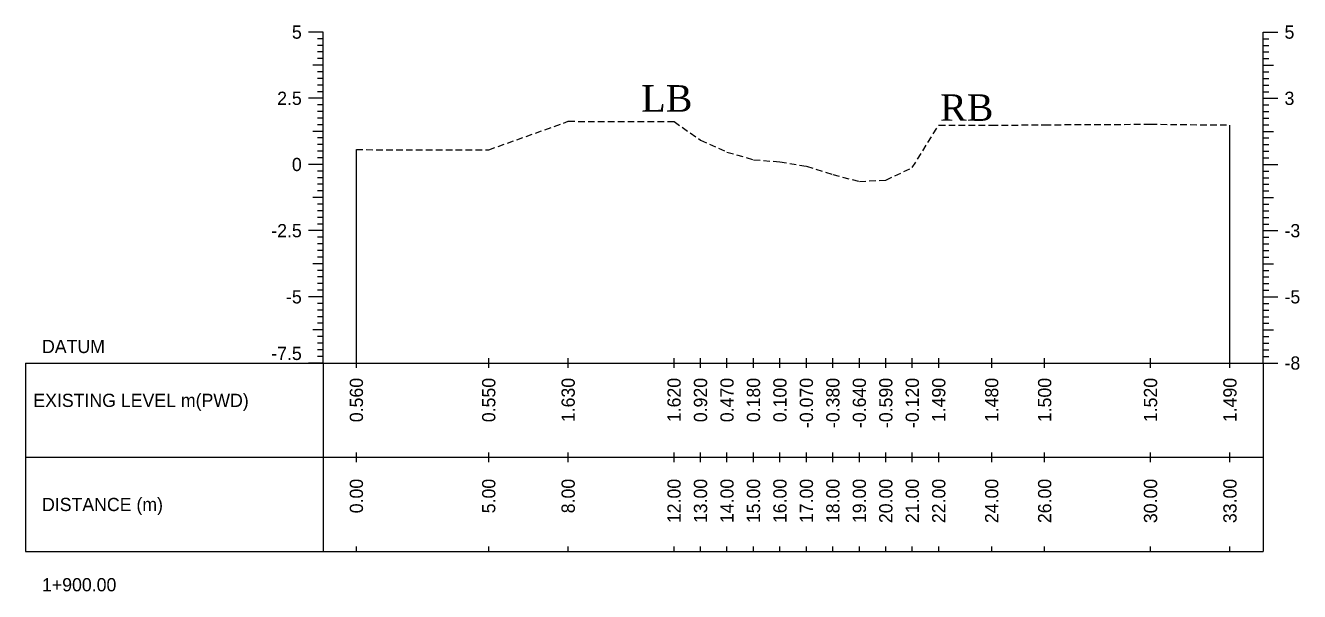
# Model space of a CAD drawing. Header units: inches. Extents: x 3247 to 4722, y -1199 to -293.
# Drawn here: x 4297.9 to 4346.03, y -1108.36 to -1086.97 of the extents above; entities that cross this region are included whole.
import ezdxf
from ezdxf.enums import TextEntityAlignment as Align

# ---------------------------------------------------------------- set-up
doc = ezdxf.new("R2010")
doc.units = ezdxf.units.IN
doc.header["$MEASUREMENT"] = 0
doc.linetypes.add('HIDDEN', pattern=[0.375, 0.25, -0.125])
doc.layers.add('CS_Drawing', color=7, linetype='Continuous')
doc.layers.add('GL', color=3, linetype='HIDDEN')
doc.styles.add('romans', font='romans.shx')

msp = doc.modelspace()

# ---------------------------------------------------------------- linework, layer by layer
at = {"layer": 'CS_Drawing'}
for p, q in [((4309.151, -1087.224), (4308.588, -1087.224)), ((4309.151, -1087.224), (4308.757, -1087.224)), ((4309.151, -1087.224), (4308.926, -1087.224)), ((4309.151, -1099.724), (4309.151, -1087.224)), ((4344.651, -1087.224), (4345.213, -1087.224)), ((4344.651, -1087.224), (4345.044, -1087.224)), ((4344.651, -1087.224), (4344.876, -1087.224)), ((4344.651, -1099.724), (4344.651, -1087.224)), ((4309.151, -1087.474), (4308.926, -1087.474)), ((4344.651, -1087.474), (4344.876, -1087.474)), ((4309.151, -1087.724), (4308.926, -1087.724)), ((4309.151, -1087.974), (4308.926, -1087.974)), ((4344.651, -1087.724), (4344.876, -1087.724)), ((4344.651, -1087.974), (4344.876, -1087.974)), ((4309.151, -1088.474), (4308.757, -1088.474)), ((4309.151, -1088.224), (4308.926, -1088.224)), ((4309.151, -1088.474), (4308.926, -1088.474)), ((4344.651, -1088.224), (4344.876, -1088.224)), ((4344.651, -1088.474), (4345.044, -1088.474)), ((4344.651, -1088.474), (4344.876, -1088.474)), ((4309.151, -1088.724), (4308.926, -1088.724)), ((4309.151, -1088.974), (4308.926, -1088.974)), ((4344.651, -1088.724), (4344.876, -1088.724)), ((4344.651, -1088.974), (4344.876, -1088.974)), ((4309.151, -1089.224), (4308.926, -1089.224)), ((4309.151, -1089.474), (4308.926, -1089.474)), ((4344.651, -1089.224), (4344.876, -1089.224)), ((4344.651, -1089.474), (4344.876, -1089.474)), ((4309.151, -1089.724), (4308.588, -1089.724)), ((4309.151, -1089.724), (4308.757, -1089.724)), ((4309.151, -1089.724), (4308.926, -1089.724)), ((4309.151, -1089.974), (4308.926, -1089.974)), ((4344.651, -1089.724), (4345.213, -1089.724)), ((4344.651, -1089.724), (4345.044, -1089.724)), ((4344.651, -1089.724), (4344.876, -1089.724)), ((4344.651, -1089.974), (4344.876, -1089.974)), ((4309.151, -1090.224), (4308.926, -1090.224)), ((4309.151, -1090.474), (4308.926, -1090.474)), ((4344.651, -1090.224), (4344.876, -1090.224)), ((4344.651, -1090.474), (4344.876, -1090.474)), ((4309.151, -1090.974), (4308.757, -1090.974)), ((4309.151, -1090.724), (4308.926, -1090.724)), ((4309.151, -1090.974), (4308.926, -1090.974)), ((4343.401, -1099.724), (4343.401, -1090.734)), ((4344.651, -1090.724), (4344.876, -1090.724)), ((4344.651, -1090.974), (4345.044, -1090.974)), ((4344.651, -1090.974), (4344.876, -1090.974)), ((4309.151, -1091.224), (4308.926, -1091.224)), ((4309.151, -1091.474), (4308.926, -1091.474)), ((4344.651, -1091.224), (4344.876, -1091.224)), ((4344.651, -1091.474), (4344.876, -1091.474)), ((4309.151, -1091.724), (4308.926, -1091.724)), ((4309.151, -1091.974), (4308.926, -1091.974)), ((4310.401, -1099.724), (4310.401, -1091.664)), ((4344.651, -1091.724), (4344.876, -1091.724)), ((4344.651, -1091.974), (4344.876, -1091.974)), ((4309.151, -1092.224), (4308.588, -1092.224)), ((4309.151, -1092.224), (4308.757, -1092.224)), ((4309.151, -1092.224), (4308.926, -1092.224)), ((4309.151, -1092.474), (4308.926, -1092.474)), ((4344.651, -1092.224), (4345.213, -1092.224)), ((4344.651, -1092.224), (4345.044, -1092.224)), ((4344.651, -1092.224), (4344.876, -1092.224)), ((4344.651, -1092.474), (4344.876, -1092.474)), ((4309.151, -1092.724), (4308.926, -1092.724)), ((4309.151, -1092.974), (4308.926, -1092.974)), ((4344.651, -1092.724), (4344.876, -1092.724)), ((4344.651, -1092.974), (4344.876, -1092.974)), ((4309.151, -1093.474), (4308.757, -1093.474)), ((4309.151, -1093.224), (4308.926, -1093.224)), ((4309.151, -1093.474), (4308.926, -1093.474)), ((4344.651, -1093.224), (4344.876, -1093.224)), ((4344.651, -1093.474), (4345.044, -1093.474)), ((4344.651, -1093.474), (4344.876, -1093.474)), ((4309.151, -1093.724), (4308.926, -1093.724)), ((4344.651, -1093.724), (4344.876, -1093.724)), ((4309.151, -1093.974), (4308.926, -1093.974)), ((4309.151, -1094.224), (4308.926, -1094.224)), ((4344.651, -1093.974), (4344.876, -1093.974)), ((4344.651, -1094.224), (4344.876, -1094.224)), ((4309.151, -1094.724), (4308.588, -1094.724)), ((4309.151, -1094.724), (4308.757, -1094.724)), ((4309.151, -1094.474), (4308.926, -1094.474)), ((4309.151, -1094.724), (4308.926, -1094.724)), ((4344.651, -1094.474), (4344.876, -1094.474)), ((4344.651, -1094.724), (4345.213, -1094.724)), ((4344.651, -1094.724), (4345.044, -1094.724)), ((4344.651, -1094.724), (4344.876, -1094.724)), ((4309.151, -1094.974), (4308.926, -1094.974)), ((4309.151, -1095.224), (4308.926, -1095.224)), ((4344.651, -1094.974), (4344.876, -1094.974)), ((4344.651, -1095.224), (4344.876, -1095.224)), ((4309.151, -1095.474), (4308.926, -1095.474)), ((4309.151, -1095.724), (4308.926, -1095.724)), ((4344.651, -1095.474), (4344.876, -1095.474)), ((4344.651, -1095.724), (4344.876, -1095.724)), ((4309.151, -1095.974), (4308.757, -1095.974)), ((4309.151, -1095.974), (4308.926, -1095.974)), ((4309.151, -1096.224), (4308.926, -1096.224)), ((4344.651, -1095.974), (4345.044, -1095.974)), ((4344.651, -1095.974), (4344.876, -1095.974)), ((4344.651, -1096.224), (4344.876, -1096.224)), ((4309.151, -1096.474), (4308.926, -1096.474)), ((4309.151, -1096.724), (4308.926, -1096.724)), ((4344.651, -1096.474), (4344.876, -1096.474)), ((4344.651, -1096.724), (4344.876, -1096.724)), ((4309.151, -1097.224), (4308.588, -1097.224)), ((4309.151, -1097.224), (4308.757, -1097.224)), ((4309.151, -1096.974), (4308.926, -1096.974)), ((4309.151, -1097.224), (4308.926, -1097.224)), ((4344.651, -1096.974), (4344.876, -1096.974)), ((4344.651, -1097.224), (4345.213, -1097.224)), ((4344.651, -1097.224), (4345.044, -1097.224)), ((4344.651, -1097.224), (4344.876, -1097.224)), ((4309.151, -1097.474), (4308.926, -1097.474)), ((4309.151, -1097.724), (4308.926, -1097.724)), ((4344.651, -1097.474), (4344.876, -1097.474)), ((4344.651, -1097.724), (4344.876, -1097.724)), ((4309.151, -1097.974), (4308.926, -1097.974)), ((4309.151, -1098.224), (4308.926, -1098.224)), ((4344.651, -1097.974), (4344.876, -1097.974)), ((4344.651, -1098.224), (4344.876, -1098.224)), ((4309.151, -1098.474), (4308.757, -1098.474)), ((4309.151, -1098.474), (4308.926, -1098.474)), ((4309.151, -1098.724), (4308.926, -1098.724)), ((4344.651, -1098.474), (4345.044, -1098.474)), ((4344.651, -1098.474), (4344.876, -1098.474)), ((4344.651, -1098.724), (4344.876, -1098.724)), ((4309.151, -1098.974), (4308.926, -1098.974)), ((4309.151, -1099.224), (4308.926, -1099.224)), ((4344.651, -1098.974), (4344.876, -1098.974)), ((4344.651, -1099.224), (4344.876, -1099.224)), ((4297.901, -1099.724), (4309.151, -1099.724)), ((4297.901, -1099.724), (4297.901, -1106.849)), ((4309.151, -1099.724), (4308.588, -1099.724)), ((4309.151, -1099.724), (4308.757, -1099.724)), ((4309.151, -1099.474), (4308.926, -1099.474)), ((4309.151, -1099.724), (4308.926, -1099.724)), ((4309.151, -1099.724), (4344.651, -1099.724)), ((4309.151, -1099.724), (4309.151, -1106.849)), ((4310.401, -1099.911), (4310.401, -1099.536)), ((4315.401, -1099.911), (4315.401, -1099.536)), ((4318.401, -1099.911), (4318.401, -1099.536)), ((4322.401, -1099.911), (4322.401, -1099.536)), ((4323.401, -1099.911), (4323.401, -1099.536)), ((4324.401, -1099.911), (4324.401, -1099.536)), ((4325.401, -1099.911), (4325.401, -1099.536)), ((4326.401, -1099.911), (4326.401, -1099.536)), ((4327.401, -1099.911), (4327.401, -1099.536)), ((4328.401, -1099.911), (4328.401, -1099.536)), ((4329.401, -1099.911), (4329.401, -1099.536)), ((4330.401, -1099.911), (4330.401, -1099.536)), ((4331.401, -1099.911), (4331.401, -1099.536)), ((4332.401, -1099.911), (4332.401, -1099.536)), ((4334.401, -1099.911), (4334.401, -1099.536)), ((4336.401, -1099.911), (4336.401, -1099.536)), ((4340.401, -1099.911), (4340.401, -1099.536)), ((4343.401, -1099.911), (4343.401, -1099.536)), ((4344.651, -1099.474), (4344.876, -1099.474)), ((4344.651, -1099.724), (4345.213, -1099.724)), ((4344.651, -1099.724), (4345.044, -1099.724)), ((4344.651, -1099.724), (4344.876, -1099.724)), ((4344.651, -1099.724), (4344.651, -1106.849)), ((4310.401, -1103.474), (4310.401, -1103.099)), ((4315.401, -1103.474), (4315.401, -1103.099)), ((4318.401, -1103.474), (4318.401, -1103.099)), ((4322.401, -1103.474), (4322.401, -1103.099)), ((4323.401, -1103.474), (4323.401, -1103.099)), ((4324.401, -1103.474), (4324.401, -1103.099)), ((4325.401, -1103.474), (4325.401, -1103.099)), ((4326.401, -1103.474), (4326.401, -1103.099)), ((4327.401, -1103.474), (4327.401, -1103.099)), ((4328.401, -1103.474), (4328.401, -1103.099)), ((4329.401, -1103.474), (4329.401, -1103.099)), ((4330.401, -1103.474), (4330.401, -1103.099)), ((4331.401, -1103.474), (4331.401, -1103.099)), ((4332.401, -1103.474), (4332.401, -1103.099)), ((4334.401, -1103.474), (4334.401, -1103.099)), ((4336.401, -1103.474), (4336.401, -1103.099)), ((4340.401, -1103.474), (4340.401, -1103.099)), ((4343.401, -1103.474), (4343.401, -1103.099)), ((4297.901, -1103.286), (4309.151, -1103.286)), ((4309.151, -1103.286), (4344.651, -1103.286)), ((4309.151, -1103.286), (4344.651, -1103.286)), ((4297.901, -1106.849), (4309.151, -1106.849)), ((4309.151, -1106.849), (4344.651, -1106.849)), ((4310.401, -1106.849), (4310.401, -1106.661)), ((4315.401, -1106.849), (4315.401, -1106.661)), ((4318.401, -1106.849), (4318.401, -1106.661)), ((4322.401, -1106.849), (4322.401, -1106.661)), ((4323.401, -1106.849), (4323.401, -1106.661)), ((4324.401, -1106.849), (4324.401, -1106.661)), ((4325.401, -1106.849), (4325.401, -1106.661)), ((4326.401, -1106.849), (4326.401, -1106.661)), ((4327.401, -1106.849), (4327.401, -1106.661)), ((4328.401, -1106.849), (4328.401, -1106.661)), ((4329.401, -1106.849), (4329.401, -1106.661)), ((4330.401, -1106.849), (4330.401, -1106.661)), ((4331.401, -1106.849), (4331.401, -1106.661)), ((4332.401, -1106.849), (4332.401, -1106.661)), ((4334.401, -1106.849), (4334.401, -1106.661)), ((4336.401, -1106.849), (4336.401, -1106.661)), ((4340.401, -1106.849), (4340.401, -1106.661)), ((4343.401, -1106.849), (4343.401, -1106.661))]:
    msp.add_line(p, q, dxfattribs=at)
at = {"layer": 'GL'}
msp.add_lwpolyline([(4310.401, -1091.664), (4315.401, -1091.674), (4318.401, -1090.594), (4322.401, -1090.604), (4323.401, -1091.304), (4324.401, -1091.754), (4325.401, -1092.044), (4326.401, -1092.124), (4327.401, -1092.294), (4328.401, -1092.604), (4329.401, -1092.864), (4330.401, -1092.814), (4331.401, -1092.344), (4332.401, -1090.734), (4334.401, -1090.744), (4336.401, -1090.724), (4340.401, -1090.704), (4343.401, -1090.734)], dxfattribs=at)

# ---------------------------------------------------------------- texts
at = {"char_height": 1, "width": 685.10646, "attachment_point": 1, "style": 'romans'}
for s, insert in [('{\\fTimes New Roman|b0|i0|c0|p18;LB}', (4321.165, -1089.228)), ('{\\fTimes New Roman|b0|i0|c0|p18;RB}', (4332.45, -1089.575))]:
    msp.add_mtext(s, dxfattribs=dict(at, insert=insert))
at = {"layer": 'CS_Drawing'}
for s, p in [('5', (4308.338, -1087.224)), ('2.5', (4308.338, -1089.724)), ('0', (4308.338, -1092.224)), ('-2.5', (4308.338, -1094.724)), ('-5', (4308.338, -1097.224))]:
    msp.add_text(s, height=0.5, dxfattribs=at).set_placement(p, align=Align.MIDDLE_RIGHT)
for s, p in [('5', (4345.463, -1087.224)), ('3', (4345.463, -1089.724)), ('-3', (4345.463, -1094.724)), ('-5', (4345.463, -1097.224)), ('DATUM', (4298.526, -1099.099)), ('-8', (4345.463, -1099.724)), ('-8', (4345.463, -1099.724)), ('EXISTING LEVEL m(PWD)', (4298.198, -1101.135)), ('DISTANCE (m)', (4298.526, -1105.068)), ('1+900.00', (4298.526, -1108.099))]:
    msp.add_text(s, height=0.5, dxfattribs=at).set_placement(p, align=Align.MIDDLE_LEFT)
msp.add_text('-7.5', height=0.5, dxfattribs=at).set_placement((4308.338, -1099.611), align=Align.RIGHT)
for s, p in [('0.560', (4310.401, -1100.286)), ('0.550', (4315.401, -1100.286)), ('1.630', (4318.401, -1100.286)), ('1.620', (4322.401, -1100.286)), ('0.920', (4323.401, -1100.286)), ('0.470', (4324.401, -1100.286)), ('0.180', (4325.401, -1100.286)), ('0.100', (4326.401, -1100.286)), ('-0.070', (4327.401, -1100.286)), ('-0.380', (4328.401, -1100.286)), ('-0.640', (4329.401, -1100.286)), ('-0.590', (4330.401, -1100.286)), ('-0.120', (4331.401, -1100.286)), ('1.490', (4332.401, -1100.286)), ('1.480', (4334.401, -1100.286)), ('1.500', (4336.401, -1100.286)), ('1.520', (4340.401, -1100.286)), ('1.490', (4343.401, -1100.286)), ('0.00', (4310.401, -1104.099)), ('5.00', (4315.401, -1104.099)), ('8.00', (4318.401, -1104.099)), ('12.00', (4322.401, -1104.099)), ('13.00', (4323.401, -1104.099)), ('14.00', (4324.401, -1104.099)), ('15.00', (4325.401, -1104.099)), ('16.00', (4326.401, -1104.099)), ('17.00', (4327.401, -1104.099)), ('18.00', (4328.401, -1104.099)), ('19.00', (4329.401, -1104.099)), ('20.00', (4330.401, -1104.099)), ('21.00', (4331.401, -1104.099)), ('22.00', (4332.401, -1104.099)), ('24.00', (4334.401, -1104.099)), ('26.00', (4336.401, -1104.099)), ('30.00', (4340.401, -1104.099)), ('33.00', (4343.401, -1104.099))]:
    msp.add_text(s, height=0.5, rotation=90, dxfattribs=at).set_placement(p, align=Align.MIDDLE_RIGHT)

doc.saveas('drawing.dxf')
